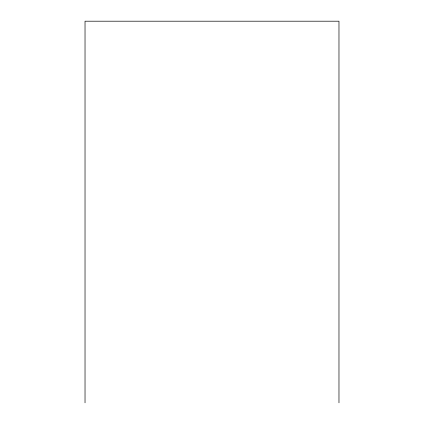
<?xml version="1.0" encoding="UTF-8"?>
<svg xmlns="http://www.w3.org/2000/svg" width="424" height="424" viewBox="0 0 424 424"><rect width="100%" height="100%" fill="white"/><g stroke="black" fill="none" stroke-linecap="round" stroke-linejoin="round"><path stroke-width="0.64" d="M338.972 402.8L338.972 21.2L85.028 21.2L85.028 402.8"/></g></svg>
